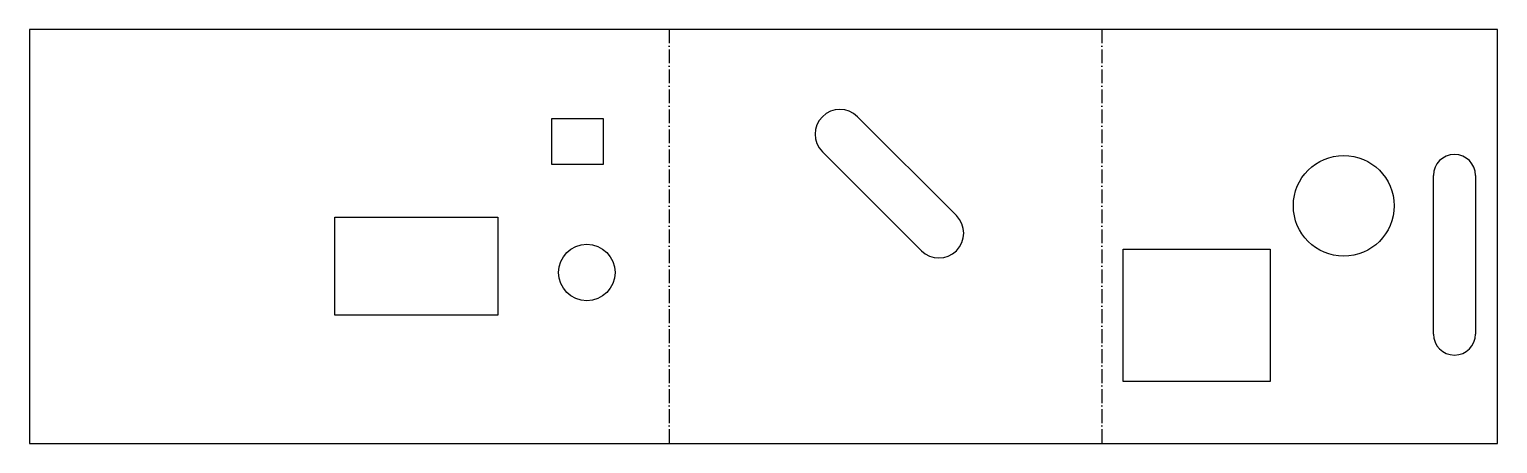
# Model space of a CAD drawing. Header units: millimetres. Extents: x 0 to 268, y 0 to 76.
import ezdxf

# ---------------------------------------------------------------- set-up
doc = ezdxf.new("R2010")
doc.units = ezdxf.units.MM
doc.linetypes.add('DASHDOT', pattern=[3.556, 2.54, -0.508, 0, -0.508])
doc.layers.add('BEND', color=7, linetype='Continuous')
doc.layers.add('CUT', color=7, linetype='Continuous')

msp = doc.modelspace()

# ---------------------------------------------------------------- linework, layer by layer
at = {"layer": 'BEND', "color": 1, "linetype": 'DASHDOT'}
for p, q in [((116.92, 75.74), (116.92, 0)), ((195.98, 75.74), (195.98, 0))]:
    msp.add_line(p, q, dxfattribs=at)
at = {"layer": 'CUT'}
for p, q in [((0, 75.74), (0, 0)), ((268.3, 75.74), (0, 75.74)), ((268.3, 0), (268.3, 75.74)), ((95.45, 51.03), (95.45, 59.46)), ((95.45, 59.46), (104.88, 59.46)), ((104.88, 59.46), (104.88, 51.03)), ((151.33, 59.77), (169.41, 41.68)), ((104.88, 51.03), (95.45, 51.03)), ((163.01, 35.28), (144.92, 53.37)), ((256.56, 20.04), (256.56, 49.02)), ((264.26, 49.02), (264.26, 20.04)), ((55.82, 23.46), (55.82, 41.38)), ((55.82, 41.38), (85.59, 41.38)), ((85.59, 41.38), (85.59, 23.46)), ((199.86, 35.55), (226.71, 35.55)), ((199.86, 11.38), (199.86, 35.55)), ((226.71, 35.55), (226.71, 11.38)), ((85.59, 23.46), (55.82, 23.46)), ((226.71, 11.38), (199.86, 11.38)), ((0, 0), (268.3, 0))]:
    msp.add_line(p, q, dxfattribs=at)
for centre, radius in [((240.18, 43.48), 9.21), ((101.86, 31.29), 5.17)]:
    msp.add_circle(centre, radius, dxfattribs=at)
for centre, radius, start, end in [((148.12, 56.57), 4.53, 45, -135), ((260.41, 49.02), 3.85, 0, 180), ((166.21, 38.48), 4.53, -135, 45), ((260.41, 20.04), 3.85, -180, 0)]:
    msp.add_arc(centre, radius, start, end, dxfattribs=at)

doc.saveas('drawing.dxf')
